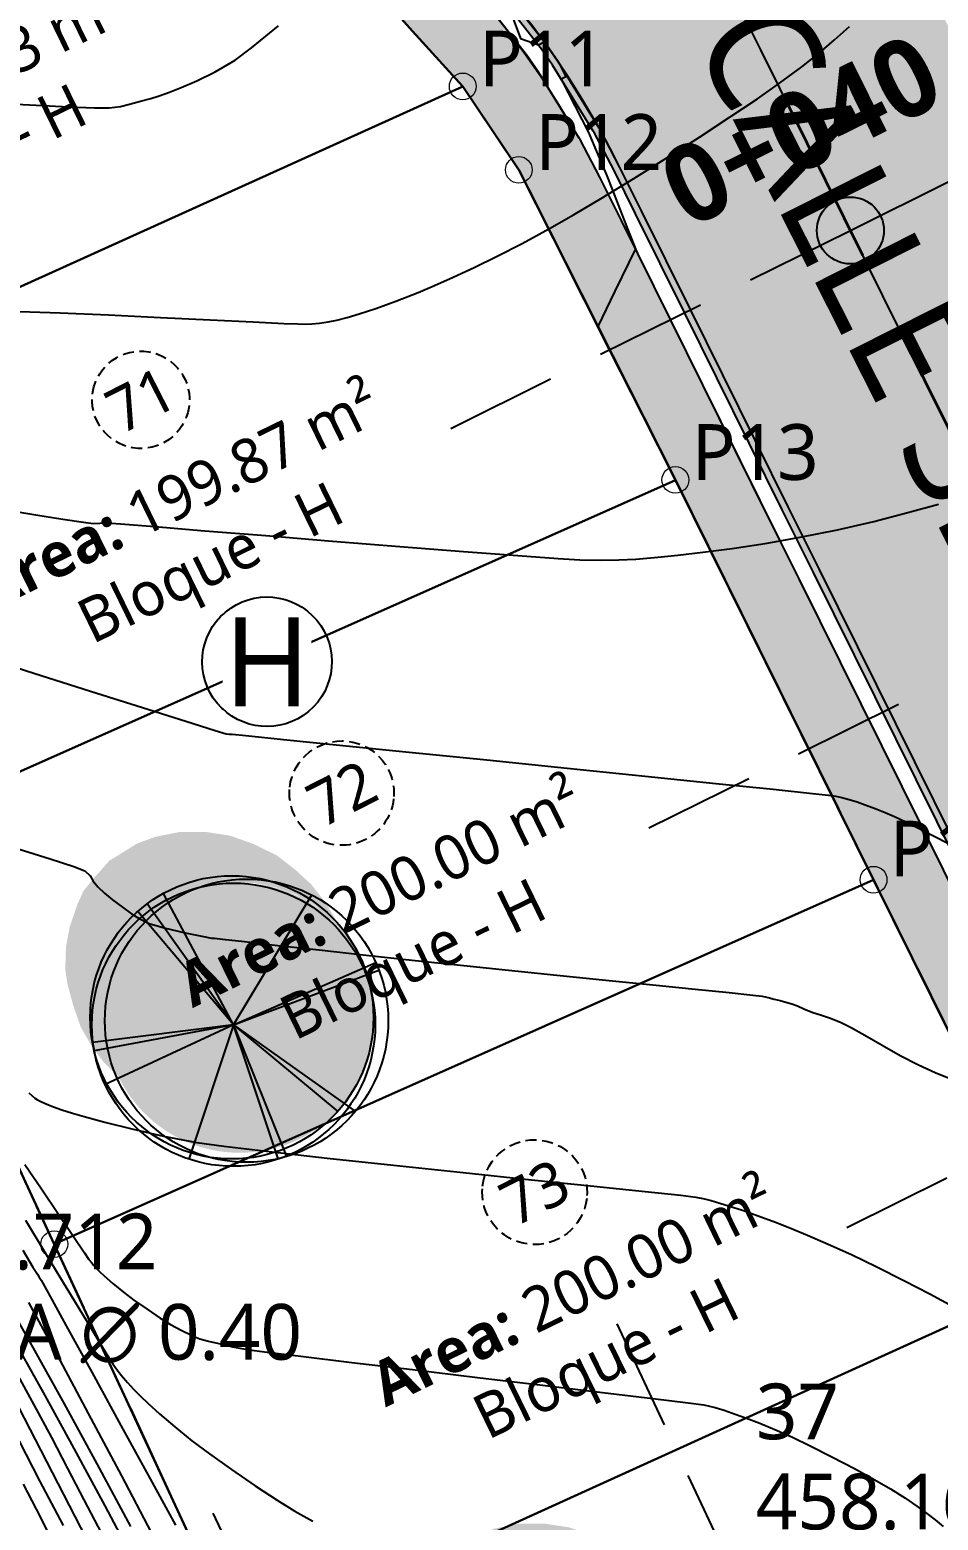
# Model space of a CAD drawing. Header units: millimetres. Extents: x 86 to 591881, y 99 to 1307229.
# Drawn here: x 590574.41 to 590594.77, y 1307072.16 to 1307105.59 of the extents above; entities that cross this region are included whole.
import ezdxf
from ezdxf.enums import TextEntityAlignment as Align

# ---------------------------------------------------------------- set-up
doc = ezdxf.new("R2010")
doc.units = ezdxf.units.MM
for name, pattern in [('CENTER2', [1.125, 0.75, -0.125, 0.125, -0.125]), ('DASHED', [0.75, 0.5, -0.25]), ('DASHED2', [0.375, 0.25, -0.125]), ('HIDDEN', [0.375, 0.25, -0.125]), ('PHANTOM', [2.5, 1.25, -0.25, 0.25, -0.25, 0.25, -0.25])]:
    doc.linetypes.add(name, pattern=pattern)
for name, color, linetype, lineweight in [('_BLOQUES', 9, 'Continuous', 20), ('_BORDILLOS Y CUNETAS', 252, 'Continuous', 20), ('_TEXTO', 3, 'Continuous', 25), ('A-GENM', 252, 'Continuous', 9), ('COTAS', 40, 'Continuous', 5), ('CUADROS', 9, 'Continuous', 20)]:
    doc.layers.add(name, color=color, linetype=linetype, lineweight=lineweight)
for name, color, linetype in [('_PUNTOS TOPOGRAFICOS', 1, 'Continuous'), ('Areas', 9, 'Continuous'), ('Berberis verde', 74, 'Continuous'), ('C-PROP-LINE', 230, 'Continuous'), ('C-PROP-TEXT', 92, 'Continuous'), ('C-ROAD', 7, 'Continuous'), ('C-ROAD-CORR-BNDY', 1, 'CENTER2'), ('C-ROAD-CORR-PATT', 150, 'Continuous'), ('C-ROAD-SAMP', 150, 'HIDDEN'), ('C-ROAD-STAN-MAJR', 11, 'Continuous'), ('C-TINN-BNDY', 110, 'Continuous'), ('C-TOPO-FEAT', 94, 'Continuous'), ('C-TOPO-MAJR', 9, 'Continuous'), ('C-TOPO-MAJR-N', 92, 'Continuous'), ('C-TOPO-MINR', 8, 'Continuous')]:
    doc.layers.add(name, color=color, linetype=linetype)
doc.layers.add('Area', color=52, linetype='Continuous', plot=False)
doc.styles.add('ST - ETIQUETAS', font='', dxfattribs={"height": 2.5})
doc.styles.get("Standard").update_dxf_attribs({"font": 'simplex.shx'})
doc.styles.get('ST - ETIQUETAS').set_extended_font_data('Roboto Thin')

# ---------------------------------------------------------------- blocks, each defined once
blk = doc.blocks.new('Arbol 1')
at = {"layer": 'Areas'}
h = blk.add_hatch(color=69, dxfattribs=at)
h.set_gradient(color1=(68, 80, 48), color2=(130, 156, 68), tint=1, name='SPHERICAL')
edge = h.paths.add_edge_path()
edge.add_arc((11536.5, 2842.1), 100, 0, 360)
h = blk.add_hatch(color=253, dxfattribs=at)
h.set_gradient(color1=(177, 171, 160), color2=(222, 220, 217), rotation=165, centered=1, tint=1, name='CYLINDER')
h.paths.add_polyline_path([(11462.3, 2774.2), (11480.4, 2758.8), (11495.8, 2750.2), (11510.3, 2745.2), (11525.3, 2742.1), (11543.4, 2742.1), (11558, 2744.3), (11574.3, 2748.9), (11587.4, 2756.1), (11601.5, 2766.1), (11611.9, 2776), (11620.1, 2787.4), (11629.6, 2804.1), (11635.5, 2825.4), (11636.4, 2845.4), (11633.7, 2867.3), (11626.9, 2885.4), (11637.8, 2874.5), (11647.3, 2861.4), (11654.5, 2848.7), (11660, 2832.8), (11664.1, 2817.9), (11665.9, 2806.6), (11665.4, 2789.3), (11662.7, 2774.8), (11656.8, 2757.6), (11652.3, 2747.7), (11644.1, 2737.7), (11633.2, 2725.5), (11621.4, 2718.2), (11612.8, 2712.8), (11599.2, 2707.8), (11581.1, 2704.2), (11561.6, 2704.2), (11543.9, 2706.9), (11527.1, 2712.8), (11509.4, 2721.4), (11495.4, 2732.2), (11483.6, 2743.1), (11473.2, 2756.3), (11463.2, 2773)])
blk = doc.blocks.new('Arbol 21')
for p, q in [((0, 0), (-0.276, 1.476)), ((0, 0), (-0.187, 1.495)), ((0, 0), (-0.634, 1.359)), ((0, 0), (1.199, 1.014)), ((0, 0), (1.281, 0.914)), ((0, 0), (1.392, 0.742)), ((0, 0), (-1.423, 0.474)), ((-1.419, -0.472), (0, 0)), ((0, 0), (-1.397, -0.56)), ((0, 0), (-0.918, -1.103)), ((0, 0), (-0.918, -1.29)), ((0, 0), (1.375, -0.828)), ((0, 0), (0.659, -1.506)), ((0, 0), (0.578, -1.54))]:
    blk.add_line(p, q)
for centre in [(0, 0), (0.078, 0.018), (0.043, -0.138)]:
    blk.add_circle(centre, 1.5)
blk = doc.blocks.new('a1')
at = {"layer": 'Area', "xscale": 0.01089513700384753, "yscale": 0.01089513700384753, "zscale": 0.005447568501798505}
blk.add_blockref('Arbol 1', (-170.698, -9.368), dxfattribs=at)
at = {"layer": 'Berberis verde', "xscale": 0.7626595902693271, "yscale": 0.7626595902693271, "zscale": 0.005447568501798505, "rotation": 270}
blk.add_blockref('Arbol 21', (-44.955, 21.652), dxfattribs=at)
blk = doc.blocks.new('A$Ca183de04')
at = {"layer": 'A-GENM', "xscale": 0.9254573807813, "yscale": 0.9254573807813, "zscale": 0.9254573807813, "rotation": 180}
blk.add_blockref('a1', (-40.347, 21.097), dxfattribs=at)
blk = doc.blocks.new('*U131', base_point=(590575.208, 1307080.096, 458.712))
at = {"layer": '_PUNTOS TOPOGRAFICOS', "color": 0, "linetype": 'ByBlock', "lineweight": -2, "xscale": 2.999449914575026, "yscale": 2.999449914575026, "zscale": 2.999449914575026}
blk.add_blockref('A$Ca183de04', (590575.208, 1307080.096, 458.712), dxfattribs=at)
at = {"layer": '_PUNTOS TOPOGRAFICOS', "color": 1, "linetype": 'ByBlock', "insert": (590571.248, 1307079.793, 458.712), "char_height": 1.25, "attachment_point": 7, "style": 'ST - ETIQUETAS'}
blk.add_mtext('35', dxfattribs=at)
at = {"layer": '_PUNTOS TOPOGRAFICOS', "color": 3, "linetype": 'ByBlock', "insert": (590571.248, 1307078.401, 458.712), "char_height": 1.25, "attachment_point": 4, "style": 'ST - ETIQUETAS'}
blk.add_mtext('458.712', dxfattribs=at)
at = {"layer": '_PUNTOS TOPOGRAFICOS', "color": 251, "linetype": 'ByBlock', "insert": (590571.248, 1307077.009, 458.712), "char_height": 1.25, "attachment_point": 1, "style": 'ST - ETIQUETAS'}
blk.add_mtext('{\\fRoboto Black|b0|i0|c0|p2;TECA ∅ 0.40}', dxfattribs=at)
blk = doc.blocks.new('*U133', base_point=(590582.811, 1307064.582, 458.164))
at = {"layer": '_PUNTOS TOPOGRAFICOS', "color": 0, "linetype": 'ByBlock', "lineweight": -2, "xscale": 2.999449914575026, "yscale": 2.999449914575026, "zscale": 2.999449914575026}
blk.add_blockref('A$Ca183de04', (590582.811, 1307064.582, 458.164), dxfattribs=at)
at = {"layer": '_PUNTOS TOPOGRAFICOS', "color": 1, "linetype": 'ByBlock', "insert": (590590.688, 1307073.958), "char_height": 1.25, "attachment_point": 7, "style": 'ST - ETIQUETAS'}
blk.add_mtext('37', dxfattribs=at)
at = {"layer": '_PUNTOS TOPOGRAFICOS', "color": 3, "linetype": 'ByBlock', "insert": (590590.688, 1307072.566), "char_height": 1.25, "attachment_point": 4, "style": 'ST - ETIQUETAS'}
blk.add_mtext('458.164', dxfattribs=at)
at = {"layer": '_PUNTOS TOPOGRAFICOS', "color": 251, "linetype": 'ByBlock', "insert": (590590.688, 1307071.173), "char_height": 1.25, "attachment_point": 1, "style": 'ST - ETIQUETAS'}
blk.add_mtext('{\\fRoboto Black|b0|i0|c0|p2;TECA ∅ 0.45}', dxfattribs=at)
blk = doc.blocks.new('MARCA ESTACION')
h = blk.add_hatch(color=7)
h.dxf.hatch_style = 1
h.paths.add_polyline_path([(-3, 0), (0, 0), (0, 3, 0.414214)])
h.paths.add_polyline_path([(3, 0), (0, 0), (0, -3, 0.414214)])
at = {"true_color": 0xffffff}
h = blk.add_hatch(color=7, dxfattribs=at)
h.dxf.hatch_style = 1
h.paths.add_polyline_path([(0, 3), (0, 0), (3, 0, 0.414214)])
h.paths.add_polyline_path([(0, 0), (-3, 0, 0.414214), (0, -3)])
at = {"color": 7, "lineweight": 20}
for points in [[(0, 4), (0, -4)], [(-4, 0), (4, 0)]]:
    blk.add_lwpolyline(points, dxfattribs=at)
at = {"color": 7}
blk.add_circle((0, 0), 3, dxfattribs=at)

msp = doc.modelspace()

# ---------------------------------------------------------------- linework, layer by layer
at = {"layer": '_BLOQUES', "flags": 128}
msp.add_lwpolyline([(590580.322, 1307126.141), (590578.068, 1307124.575), (590576.3, 1307122.432), (590575.277, 1307120.185), (590574.834, 1307116.679), (590575.345, 1307114.003), (590575.993, 1307112.5), (590577.594, 1307110.286), (590579.596, 1307108.658), (590581.741, 1307106.935), (590584.116, 1307104.316), (590585.373, 1307102.445), (590588.882, 1307095.492), (590602.023, 1307068.974), (590583.817, 1307060.448), (590579.151, 1307069.305), (590572.463, 1307083.744), (590568.284, 1307091.697), (590566.251, 1307095.473), (590558.142, 1307111.778), (590555.458, 1307117.894), (590569.914, 1307123.056), (590580.322, 1307126.141)], dxfattribs=at)
at = {"layer": '_BORDILLOS Y CUNETAS'}
for points in [[(590815.993, 1307167.507), (590797.77, 1307159.234, -0.342812), (590795.383, 1307159.804), (590776.087, 1307183.865, 0.323125), (590773.831, 1307184.489), (590631.717, 1307131.763, -0.12069), (590622.263, 1307130.671, 1.648828), (590626.273, 1307119.862, -0.12069), (590634.152, 1307125.2), (590680.336, 1307142.335, -0.375886), (590682.798, 1307141.397), (590689.901, 1307128.012), (590697.079, 1307114.127, -0.425725), (590696.15, 1307111.398), (590613.972, 1307072.914, -0.407745), (590611.332, 1307073.837), (590595.318, 1307106.151, -0.134862), (590593.296, 1307116.552, 1.75756), (590580.202, 1307110.063, -0.134862), (590587.254, 1307102.154), (590603.14, 1307070.098, -0.420712), (590602.197, 1307067.399), (590584.453, 1307059.09)], [(590581.216, 1307124.34, 0.58075), (590580.507, 1307110.461, -0.136106), (590587.641, 1307102.5), (590599.142, 1307079.293)]]:
    msp.add_lwpolyline(points, format="xyb", dxfattribs=at)
at = {"layer": 'C-PROP-LINE', "color": 242, "linetype": 'PHANTOM', "lineweight": 30, "ltscale": 2}
msp.add_polyline3d([(590770.61, 1307195.56, 0), (590758.844, 1307190.632, 0), (590723.27, 1307176.59, 0), (590706.232, 1307169.71, 0), (590701.633, 1307167.294, 0), (590694.689, 1307164.346, 0), (590675.329, 1307157.469, 0), (590657.48, 1307151.491, 0), (590649.902, 1307149.162, 0), (590644.427, 1307147.302, 0), (590626.458, 1307141.007, 0), (590607.647, 1307135.099, 0), (590589.284, 1307128.797, 0), (590569.914, 1307123.056, 0), (590555.458, 1307117.894, 0), (590558.142, 1307111.778, 0), (590566.251, 1307095.473, 0), (590568.284, 1307091.697, 0), (590572.463, 1307083.744, 0), (590579.2, 1307069.199, 0), (590585.242, 1307057.746, 0), (590599.683, 1307029.141, 0), (590607.385, 1307013.689, 0)], dxfattribs=at)
at = {"layer": 'C-PROP-LINE', "color": 4, "linetype": 'Continuous', "lineweight": 25}
for points in [[(590579.151, 1307069.305, 0), (590574.961, 1307078.352, 0), (590572.463, 1307083.744, 0), (590570.571, 1307087.344, 0), (590568.284, 1307091.697, 0), (590566.251, 1307095.473, 0), (590565.944, 1307096.089, 0), (590560.85, 1307106.334, 0), (590558.142, 1307111.778, 0), (590555.458, 1307117.894, 0), (590569.914, 1307123.056, 0), (590580.322, 1307126.141, 0)], [(590580.322, 1307126.141, 0), (590578.068, 1307124.575, 0), (590576.3, 1307122.432, 0), (590575.277, 1307120.185, 0), (590574.834, 1307116.679, 0), (590575.345, 1307114.003, 0), (590575.993, 1307112.5, 0), (590577.594, 1307110.286, 0), (590579.596, 1307108.658, 0), (590581.741, 1307106.935, 0), (590584.116, 1307104.316, 0), (590585.373, 1307102.445, 0), (590588.882, 1307095.492, 0), (590593.326, 1307086.524, 0), (590597.683, 1307077.733, 0), (590602.023, 1307068.974, 0)], [(590581.741, 1307106.935, 0), (590579.596, 1307108.658, 0), (590577.594, 1307110.286, 0), (590575.993, 1307112.5, 0), (590560.85, 1307106.334, 0), (590565.944, 1307096.089, 0), (590584.116, 1307104.316, 0), (590581.741, 1307106.935, 0)], [(590588.887, 1307095.482, 0), (590585.373, 1307102.445, 0), (590584.116, 1307104.316, 0), (590565.944, 1307096.089, 0), (590566.251, 1307095.473, 0), (590568.284, 1307091.697, 0), (590570.571, 1307087.344, 0), (590588.887, 1307095.482, 0)], [(590593.326, 1307086.524, 0), (590588.887, 1307095.482, 0), (590570.571, 1307087.344, 0), (590572.463, 1307083.744, 0), (590574.961, 1307078.352, 0), (590593.326, 1307086.524, 0)], [(590593.326, 1307086.524, 0), (590574.961, 1307078.352, 0), (590579.151, 1307069.305, 0), (590597.683, 1307077.733, 0), (590593.326, 1307086.524, 0)], [(590597.683, 1307077.733, 0), (590579.151, 1307069.305, 0), (590579.2, 1307069.199, 0), (590583.817, 1307060.448, 0), (590602.023, 1307068.974, 0), (590597.683, 1307077.733, 0)]]:
    msp.add_polyline3d(points, dxfattribs=at)
at = {"layer": 'C-PROP-TEXT', "color": 12, "linetype": 'DASHED2', "lineweight": 25, "extrusion": (0, 0, -1)}
for centre, radius, start, end in [((-590576.9, 1307097.288), 1.091, 9.4676, 189.4676), ((-590576.9, 1307097.288), 1.091, 189.4676, 9.4676), ((-590581.403, 1307088.468), 1.171, 6.4116, 186.4116), ((-590581.403, 1307088.468), 1.171, 186.4116, 6.4116), ((-590585.729, 1307079.517), 1.175, 6.7668, 186.7668), ((-590585.729, 1307079.517), 1.175, 186.7668, 6.7668)]:
    msp.add_arc(centre, radius, start, end, dxfattribs=at)
at = {"layer": 'C-ROAD-CORR-BNDY', "color": 166, "linetype": 'DASHED', "lineweight": 30, "ltscale": 4}
msp.add_lwpolyline([(590582.613, 1307105.973), (590582.992, 1307105.555), (590584.11, 1307104.324), (590584.116, 1307104.316), (590584.379, 1307103.923), (590585.352, 1307102.476), (590585.373, 1307102.445), (590585.804, 1307101.59), (590586.293, 1307100.622), (590587.408, 1307098.411), (590588.882, 1307095.492), (590589.622, 1307093.997), (590590.318, 1307092.593), (590596.311, 1307080.502)], dxfattribs=at)
at = {"layer": 'C-ROAD-SAMP', "color": 1, "linetype": 'DASHED2', "lineweight": 25, "ltscale": 10}
for points in [[(590583.846, 1307096.646), (590592.806, 1307101.086), (590601.766, 1307105.527)], [(590588.286, 1307087.686), (590597.246, 1307092.126), (590606.206, 1307096.567)], [(590592.727, 1307078.726), (590601.687, 1307083.166), (590610.647, 1307087.606)], [(590587.572, 1307076.561), (590596.054, 1307058.449), (590604.536, 1307040.337)], [(590578.516, 1307072.32), (590586.998, 1307054.208), (590595.48, 1307036.096)]]:
    msp.add_lwpolyline(points, dxfattribs=at)
at = {"layer": 'C-TINN-BNDY', "color": 110, "linetype": 'Continuous', "lineweight": -3}
msp.add_polyline3d([(590596.311, 1307080.502, 459.67), (590590.318, 1307092.593, 460.017), (590589.622, 1307093.997, 460.057), (590588.882, 1307095.492, 460.1), (590587.408, 1307098.411, 460.185), (590586.293, 1307100.622, 460.249), (590585.804, 1307101.59, 460.277), (590585.373, 1307102.445, 460.301), (590585.352, 1307102.476, 460.302), (590584.379, 1307103.923, 460.344), (590584.116, 1307104.316, 460.355), (590584.11, 1307104.324, 460.355), (590582.992, 1307105.555, 460.392), (590582.613, 1307105.973, 460.404)], dxfattribs=at)
at = {"layer": 'C-TOPO-FEAT', "color": 94, "linetype": 'Continuous', "lineweight": -3, "flags": 128}
for points in [[(590602.732, 1307081.057), (590602.727, 1307081.067), (590602.726, 1307081.069), (590602.724, 1307081.073), (590602.723, 1307081.076), (590601.687, 1307083.166), (590595.694, 1307095.257), (590594.998, 1307096.662), (590594.258, 1307098.156), (590592.806, 1307101.086), (590591.706, 1307103.305), (590591.225, 1307104.276), (590590.8, 1307105.134), (590590.783, 1307105.167), (590590.015, 1307106.716)], [(590599.014, 1307079.214), (590599.009, 1307079.224), (590599.007, 1307079.226), (590599.005, 1307079.23), (590599.004, 1307079.233), (590597.968, 1307081.323), (590591.976, 1307093.415), (590591.28, 1307094.819), (590590.54, 1307096.313), (590589.087, 1307099.243), (590587.988, 1307101.462), (590587.507, 1307102.433), (590587.061, 1307103.281), (590587.043, 1307103.313), (590586.13, 1307104.791), (590585.859, 1307105.18), (590585.854, 1307105.188), (590584.85, 1307106.476)], [(590599.148, 1307079.28), (590599.143, 1307079.29), (590599.142, 1307079.293), (590599.14, 1307079.297), (590599.139, 1307079.299), (590598.103, 1307081.39), (590592.11, 1307093.481), (590591.414, 1307094.885), (590590.674, 1307096.38), (590589.222, 1307099.31), (590588.122, 1307101.529), (590587.641, 1307102.5), (590587.195, 1307103.348), (590587.177, 1307103.38), (590586.264, 1307104.858), (590585.993, 1307105.247), (590585.988, 1307105.254), (590584.984, 1307106.543)], [(590598.7, 1307079.058), (590598.695, 1307079.068), (590598.694, 1307079.071), (590598.692, 1307079.075), (590598.691, 1307079.077), (590597.655, 1307081.168), (590591.662, 1307093.259), (590590.966, 1307094.663), (590590.226, 1307096.158), (590588.774, 1307099.088), (590587.674, 1307101.307), (590587.193, 1307102.278), (590586.747, 1307103.126), (590586.729, 1307103.158), (590585.816, 1307104.636), (590585.545, 1307105.025), (590585.54, 1307105.032), (590584.536, 1307106.321)], [(590597.356, 1307078.392), (590597.351, 1307078.402), (590597.35, 1307078.405), (590597.348, 1307078.409), (590597.347, 1307078.411), (590596.311, 1307080.502), (590590.318, 1307092.593), (590589.622, 1307093.997), (590588.882, 1307095.492), (590587.408, 1307098.411), (590586.293, 1307100.622), (590585.804, 1307101.59), (590585.373, 1307102.445), (590585.352, 1307102.476), (590584.379, 1307103.923), (590584.116, 1307104.316), (590584.11, 1307104.324), (590582.992, 1307105.555), (590582.613, 1307105.973)]]:
    msp.add_lwpolyline(points, dxfattribs=at)
at = {"layer": 'C-TOPO-MAJR', "color": 40, "linetype": 'Continuous', "lineweight": -3}
for points, elevation in [([(590573.81, 1307103.933), (590574.556, 1307103.894), (590575.28, 1307103.858), (590575.865, 1307103.834), (590576.191, 1307103.833), (590576.447, 1307103.868), (590576.649, 1307103.919), (590576.89, 1307103.986), (590577.126, 1307104.048), (590577.312, 1307104.103), (590577.54, 1307104.187), (590577.802, 1307104.29), (590578.153, 1307104.44), (590578.565, 1307104.642), (590579.012, 1307104.902), (590579.381, 1307105.18), (590579.987, 1307105.675)], 460), ([(590573.88, 1307094.823), (590574.546, 1307094.711), (590575.155, 1307094.614), (590575.614, 1307094.545), (590575.83, 1307094.516), (590575.984, 1307094.52), (590576.139, 1307094.529), (590576.445, 1307094.505), (590577.215, 1307094.443), (590578.337, 1307094.352), (590579.701, 1307094.241), (590581.195, 1307094.121), (590582.708, 1307093.999), (590584.13, 1307093.887), (590585.35, 1307093.794), (590586.256, 1307093.729), (590586.738, 1307093.701), (590587.231, 1307093.693), (590587.616, 1307093.697), (590588, 1307093.717), (590588.491, 1307093.759), (590588.94, 1307093.804), (590589.502, 1307093.869), (590590.159, 1307093.956), (590590.892, 1307094.067), (590591.683, 1307094.205), (590592.514, 1307094.372), (590593.335, 1307094.561), (590594.096, 1307094.757), (590594.784, 1307094.951)], 459.5), ([(590574.147, 1307087.219), (590574.865, 1307086.993), (590575.4, 1307086.818), (590575.647, 1307086.721), (590575.763, 1307086.611), (590575.835, 1307086.495), (590575.938, 1307086.362), (590576.088, 1307086.222), (590576.265, 1307086.077), (590576.489, 1307085.912), (590576.694, 1307085.763), (590576.863, 1307085.652), (590577.089, 1307085.544), (590577.426, 1307085.444), (590577.891, 1307085.336), (590578.302, 1307085.251), (590578.482, 1307085.216), (590578.55, 1307085.212), (590578.731, 1307085.191), (590579.227, 1307085.136), (590579.972, 1307085.053), (590580.901, 1307084.951), (590581.949, 1307084.836), (590583.052, 1307084.716), (590584.144, 1307084.6), (590585.141, 1307084.496), (590586.223, 1307084.384), (590587.325, 1307084.272), (590588.381, 1307084.166), (590589.326, 1307084.071), (590590.092, 1307083.993), (590590.616, 1307083.939), (590590.83, 1307083.916), (590590.965, 1307083.884), (590591.097, 1307083.847), (590591.229, 1307083.814), (590591.36, 1307083.779), (590591.49, 1307083.74), (590591.618, 1307083.696), (590591.766, 1307083.631), (590591.962, 1307083.548), (590592.133, 1307083.492), (590592.341, 1307083.428), (590592.588, 1307083.332), (590592.811, 1307083.217), (590593.132, 1307083.035), (590593.516, 1307082.815), (590593.923, 1307082.586), (590594.318, 1307082.378), (590594.722, 1307082.193), (590595.045, 1307082.065)], 459), ([(590574.303, 1307080.14), (590574.673, 1307079.592), (590575.053, 1307079.027), (590575.392, 1307078.521), (590575.637, 1307078.154), (590575.738, 1307078.004), (590575.791, 1307077.938), (590575.847, 1307077.873), (590575.91, 1307077.805), (590575.982, 1307077.732), (590576.081, 1307077.639), (590576.272, 1307077.467), (590576.51, 1307077.271), (590576.744, 1307077.098), (590577.039, 1307076.892), (590577.334, 1307076.695), (590577.569, 1307076.547), (590577.821, 1307076.412), (590578.036, 1307076.309), (590578.147, 1307076.26), (590578.226, 1307076.23), (590578.307, 1307076.205), (590578.414, 1307076.177), (590578.646, 1307076.121), (590578.954, 1307076.052), (590579.287, 1307075.988), (590579.672, 1307075.937), (590580.489, 1307075.836), (590581.631, 1307075.699), (590582.987, 1307075.537), (590584.448, 1307075.363), (590585.906, 1307075.189), (590587.252, 1307075.028), (590588.375, 1307074.893), (590589.167, 1307074.794), (590589.519, 1307074.745), (590589.776, 1307074.687), (590589.976, 1307074.627), (590590.225, 1307074.541), (590590.477, 1307074.451), (590590.773, 1307074.338), (590591.116, 1307074.197), (590591.508, 1307074.022), (590591.907, 1307073.829), (590592.391, 1307073.583), (590592.895, 1307073.318), (590593.356, 1307073.066), (590593.708, 1307072.863), (590594.027, 1307072.661), (590594.296, 1307072.477), (590594.521, 1307072.312), (590594.707, 1307072.168), (590594.882, 1307072.017)], 458.5), ([(590574.254, 1307078.214), (590574.483, 1307077.837), (590574.582, 1307077.676), (590574.625, 1307077.612), (590574.667, 1307077.547), (590574.825, 1307077.26), (590575.23, 1307076.521), (590575.801, 1307075.479), (590576.455, 1307074.285), (590577.109, 1307073.092), (590577.681, 1307072.048)], 458), ([(590573.804, 1307077.232), (590574.478, 1307076.034), (590575.18, 1307074.77), (590575.915, 1307073.421), (590576.667, 1307072.021)], 457.5), ([(590574.056, 1307075.571), (590574.502, 1307074.748), (590574.895, 1307074.012), (590575.26, 1307073.317), (590575.625, 1307072.616), (590576.015, 1307071.862)], 457), ([(590574.171, 1307073.936), (590574.631, 1307073.047), (590575.157, 1307072.042)], 456.5)]:
    msp.add_lwpolyline(points, dxfattribs=dict(at, elevation=elevation))
at = {"layer": 'C-TOPO-MAJR-N', "color": 92, "linetype": 'Continuous', "lineweight": -3, "elevation": 460}
msp.add_lwpolyline([(590584.984, 1307106.543), (590585.408, 1307105.391), (590585.813, 1307105.251), (590585.94, 1307105.315), (590585.988, 1307105.254), (590585.993, 1307105.247), (590585.993, 1307105.247), (590586.259, 1307104.865), (590586.264, 1307104.857), (590586.429, 1307104.53), (590586.324, 1307104.477), (590586.944, 1307103.265), (590586.949, 1307103.254), (590586.959, 1307103.231), (590587.116, 1307102.859), (590587.332, 1307102.347), (590587.471, 1307101.992), (590587.729, 1307101.334), (590587.827, 1307101.083), (590587.987, 1307100.676), (590587.529, 1307099.728), (590587.146, 1307098.932), (590587.409, 1307098.411), (590587.601, 1307098.03), (590588.882, 1307095.492), (590589.188, 1307094.874), (590589.623, 1307093.997), (590589.789, 1307093.661), (590590.318, 1307092.593), (590590.507, 1307092.213), (590590.616, 1307091.993)], dxfattribs=at)
at = {"layer": 'C-TOPO-MINR', "color": 44, "linetype": 'Continuous', "lineweight": -3}
for points, elevation in [([(590574.184, 1307099.272), (590575.089, 1307099.238), (590576.179, 1307099.19), (590577.338, 1307099.136), (590578.456, 1307099.082), (590579.417, 1307099.035), (590580.109, 1307099.002), (590580.419, 1307098.989), (590580.593, 1307098.987), (590580.732, 1307098.989), (590580.905, 1307099.005), (590581.101, 1307099.033), (590581.294, 1307099.073), (590581.529, 1307099.135), (590581.795, 1307099.214), (590582.166, 1307099.336), (590582.616, 1307099.497), (590583.115, 1307099.695), (590583.484, 1307099.852), (590583.903, 1307100.037), (590584.37, 1307100.254), (590584.886, 1307100.506), (590585.449, 1307100.796), (590586.059, 1307101.127), (590586.599, 1307101.436), (590587.242, 1307101.819), (590587.951, 1307102.252), (590588.691, 1307102.714), (590589.424, 1307103.181), (590590.114, 1307103.631), (590590.724, 1307104.04), (590591.217, 1307104.387), (590591.715, 1307104.758), (590592.11, 1307105.072), (590592.453, 1307105.361), (590592.789, 1307105.657)], 459.75), ([(590573.236, 1307091.564), (590574.499, 1307091.159), (590575.769, 1307090.755), (590576.941, 1307090.385), (590577.908, 1307090.081), (590578.567, 1307089.874), (590578.812, 1307089.798), (590578.883, 1307089.789), (590578.946, 1307089.79), (590579.254, 1307089.759), (590580.097, 1307089.673), (590581.356, 1307089.545), (590582.915, 1307089.387), (590584.655, 1307089.21), (590586.459, 1307089.026), (590588.209, 1307088.848), (590589.788, 1307088.686), (590591.077, 1307088.553), (590591.959, 1307088.461), (590592.317, 1307088.422), (590592.483, 1307088.395), (590592.614, 1307088.367), (590592.777, 1307088.323), (590592.961, 1307088.268), (590593.14, 1307088.205), (590593.359, 1307088.12), (590593.585, 1307088.032), (590593.793, 1307087.943), (590594.047, 1307087.824), (590594.303, 1307087.696), (590594.746, 1307087.47), (590595.332, 1307087.163)], 459.25), ([(590574.39, 1307081.742), (590574.523, 1307081.629), (590574.584, 1307081.591), (590574.646, 1307081.556), (590574.729, 1307081.518), (590574.833, 1307081.474), (590574.941, 1307081.433), (590575.133, 1307081.365), (590575.367, 1307081.291), (590575.629, 1307081.216), (590576.091, 1307081.091), (590576.701, 1307080.938), (590577.406, 1307080.777), (590578.153, 1307080.633), (590578.764, 1307080.548), (590579.774, 1307080.428), (590581.076, 1307080.282), (590582.563, 1307080.122), (590584.126, 1307079.957), (590585.66, 1307079.797), (590587.056, 1307079.652), (590588.206, 1307079.533), (590589.004, 1307079.449), (590589.342, 1307079.409), (590589.536, 1307079.37), (590589.687, 1307079.329), (590589.877, 1307079.272), (590590.095, 1307079.205), (590590.386, 1307079.111), (590590.736, 1307078.99), (590591.13, 1307078.841), (590591.446, 1307078.714), (590591.843, 1307078.551), (590592.308, 1307078.351), (590592.831, 1307078.116), (590593.401, 1307077.845), (590594.007, 1307077.539), (590594.588, 1307077.235), (590595.112, 1307076.956)], 458.75), ([(590574.312, 1307078.888), (590574.754, 1307078.159), (590575.241, 1307077.357), (590575.695, 1307076.61), (590576.037, 1307076.046), (590576.192, 1307075.794), (590576.274, 1307075.664), (590576.363, 1307075.538), (590576.469, 1307075.403), (590576.6, 1307075.252), (590576.737, 1307075.1), (590576.895, 1307074.943), (590577.057, 1307074.789), (590577.321, 1307074.548), (590577.659, 1307074.253), (590578.046, 1307073.939), (590578.44, 1307073.647), (590578.935, 1307073.296), (590579.463, 1307072.935), (590579.959, 1307072.608), (590580.354, 1307072.363), (590580.756, 1307072.141)], 458.25), ([(590574.381, 1307077.043), (590575.084, 1307075.746), (590575.779, 1307074.444), (590576.464, 1307073.152), (590577.135, 1307071.885)], 457.75), ([(590574.109, 1307076.111), (590574.749, 1307074.956), (590575.401, 1307073.769), (590576.095, 1307072.483), (590576.841, 1307071.068)], 457.25), ([(590574.036, 1307074.924), (590574.66, 1307073.722), (590575.293, 1307072.492), (590575.935, 1307071.245)], 456.75), ([(590574.265, 1307072.967), (590574.648, 1307072.221), (590575.102, 1307071.314)], 456.25)]:
    msp.add_lwpolyline(points, dxfattribs=dict(at, elevation=elevation))
at = {"layer": 'COTAS'}
for centre in [(590584.116, 1307104.316), (590585.373, 1307102.445), (590588.882, 1307095.492), (590593.326, 1307086.524), (590574.961, 1307078.352)]:
    msp.add_circle(centre, 0.3, dxfattribs=at)

# ---------------------------------------------------------------- block references
at = {"layer": '_PUNTOS TOPOGRAFICOS'}
for name, p in [('*U131', (590575.208, 1307080.096, 458.712)), ('*U133', (590582.811, 1307064.582, 458.164))]:
    msp.add_blockref(name, p, dxfattribs=at)
at = {"layer": 'C-ROAD-STAN-MAJR', "color": 11, "linetype": 'Continuous', "lineweight": -3, "xscale": 0.25, "yscale": 0.25, "zscale": 0.25, "rotation": 116.3621194676932}
msp.add_blockref('MARCA ESTACION', (590592.806, 1307101.086), dxfattribs=at)

# ---------------------------------------------------------------- texts
at = {"layer": '_TEXTO', "style": 'ST - ETIQUETAS'}
msp.add_text('CALLE SECUNDARIA # 8', height=2.5, rotation=296.7711, dxfattribs=at).set_placement((590597.361, 1307089.32), align=Align.CENTER)
at = {"layer": 'C-PROP-TEXT', "color": 92, "linetype": 'Continuous', "lineweight": -3, "char_height": 1, "attachment_point": 2, "rotation": 26, "style": 'ST - ETIQUETAS'}
for s, insert in [('{\\fRoboto Thin|b1|i0|c0|p2;\\C18;\\c0;Area:\\C0; \\fRoboto Thin|b0|i0|c0|p2;\\C178;\\c4980736;200.03 m²\\PBloque - H}', (590571.747, 1307104.521)), ('{\\fRoboto Thin|b1|i0|c0|p2;\\C18;\\c0;Area:\\C0; \\fRoboto Thin|b0|i0|c0|p2;\\C178;\\c4980736;199.87 m²\\PBloque - H}', (590577.505, 1307095.591)), ('{\\fRoboto Thin|b1|i0|c0|p2;\\C18;\\c0;Area:\\C0; \\fRoboto Thin|b0|i0|c0|p2;\\C178;\\c4980736;200.00 m²\\PBloque - H}', (590582.045, 1307086.7)), ('{\\fRoboto Thin|b1|i0|c0|p2;\\C18;\\c0;Area:\\C0; \\fRoboto Thin|b0|i0|c0|p2;\\C178;\\c4980736;200.00 m²\\PBloque - H}', (590586.372, 1307077.745))]:
    msp.add_mtext(s, dxfattribs=dict(at, insert=insert))
at = {"layer": 'C-PROP-TEXT', "color": 2, "linetype": 'Continuous', "lineweight": -3, "char_height": 1, "attachment_point": 8, "rotation": 27, "style": 'ST - ETIQUETAS'}
for s, insert in [('{\\fRoboto Black|b0|i0|c0|p2;71}', (590577.127, 1307096.843)), ('{\\fRoboto Black|b0|i0|c0|p2;72}', (590581.634, 1307088.016)), ('{\\fRoboto Black|b0|i0|c0|p2;73}', (590585.962, 1307079.059))]:
    msp.add_mtext(s, dxfattribs=dict(at, insert=insert))
at = {"layer": 'C-ROAD-STAN-MAJR', "color": 7, "linetype": 'Continuous', "lineweight": -3, "insert": (590591.696, 1307103.326), "char_height": 1.75, "attachment_point": 5, "rotation": 26.3621}
msp.add_mtext('{\\fRoboto Black|b1|i0|c0|p2;\\C18;\\c0;0+040}', dxfattribs=at)
at = {"layer": 'CUADROS', "style": 'ST - ETIQUETAS'}
for s, p in [('P11', (590585.906, 1307104.941)), ('P12', (590587.163, 1307103.07)), ('P13', (590590.672, 1307096.117)), ('P14', (590595.107, 1307087.223))]:
    msp.add_text(s, height=1.25, dxfattribs=at).set_placement(p, align=Align.MIDDLE_CENTER)

# ---------------------------------------------------------------- next in the draw order: texts
at = {"layer": 'C-PROP-TEXT', "color": 92, "linetype": 'Continuous', "lineweight": -3, "insert": (590579.729, 1307091.413), "char_height": 2, "width": 1.68842, "attachment_point": 5, "bg_fill": 3, "box_fill_scale": 1.075, "bg_fill_color": 256, "bg_fill_true_color": 13158600, "bg_fill_transparency": 0}
msp.add_mtext('{\\fRoboto Black|b0|i0|c0|p2;\\C3;H}', dxfattribs=at)

# ---------------------------------------------------------------- next in the draw order: hatches: boundary and pattern name
at = {"layer": 'C-ROAD-CORR-PATT', "linetype": 'Continuous', "lineweight": 5}
for color, points in [(251, [(590602.732, 1307081.057), (590602.727, 1307081.067), (590602.726, 1307081.069), (590602.724, 1307081.073), (590602.723, 1307081.076), (590601.687, 1307083.166), (590595.694, 1307095.257), (590594.998, 1307096.662), (590594.258, 1307098.156), (590592.806, 1307101.086), (590591.706, 1307103.305), (590591.225, 1307104.276), (590590.8, 1307105.134), (590590.783, 1307105.167), (590590.015, 1307106.716), (590589.807, 1307107.137), (590589.803, 1307107.145), (590589.092, 1307108.579), (590588.851, 1307109.065), (590588.297, 1307110.184), (590588.117, 1307110.548), (590587.337, 1307112.12), (590587.188, 1307112.421), (590586.651, 1307113.506), (590586.25, 1307114.315), (590586.146, 1307114.524), (590585.35, 1307116.131), (590584.95, 1307116.938), (590584.305, 1307118.24), (590584.224, 1307118.404), (590583.925, 1307119.006), (590583.173, 1307120.523), (590583.083, 1307120.705), (590583.06, 1307120.751), (590583.058, 1307120.755), (590582.155, 1307122.578), (590581.751, 1307123.393), (590581.717, 1307123.461), (590581.322, 1307124.259), (590581.269, 1307124.366), (590581.267, 1307124.369), (590581.059, 1307124.79), (590580.64, 1307125.634), (590580.639, 1307125.636), (590580.555, 1307125.807), (590580.38, 1307126.158), (590583.964, 1307127.935), (590584.139, 1307127.583), (590584.223, 1307127.413), (590584.224, 1307127.41), (590584.643, 1307126.566), (590584.851, 1307126.145), (590581.321, 1307124.392), (590582.56, 1307124.872), (590585.204, 1307125.189), (590585.358, 1307125.18), (590586.893, 1307124.925), (590589.282, 1307123.839), (590589.286, 1307123.836), (590589.335, 1307123.803), (590589.523, 1307123.67), (590590.861, 1307122.444), (590591.29, 1307121.905), (590591.397, 1307121.755), (590592.113, 1307120.488), (590592.438, 1307119.644), (590592.797, 1307117.82), (590592.812, 1307117.568), (590592.795, 1307116.551), (590592.73, 1307115.168), (590592.73, 1307114.793), (590592.834, 1307112.886), (590592.883, 1307112.457), (590593.087, 1307111.165), (590593.201, 1307110.615), (590593.618, 1307109.036), (590593.621, 1307109.027), (590593.766, 1307108.575), (590594.389, 1307106.954), (590594.404, 1307106.921), (590594.809, 1307106.052), (590595.29, 1307105.081), (590596.39, 1307102.862), (590597.842, 1307099.932), (590598.583, 1307098.438), (590599.278, 1307097.034), (590605.271, 1307084.942), (590606.307, 1307082.852), (590606.308, 1307082.849), (590606.31, 1307082.845), (590606.311, 1307082.843), (590606.316, 1307082.833), (590602.732, 1307081.057)]), (3, [(590599.014, 1307079.214), (590599.009, 1307079.224), (590599.007, 1307079.226), (590599.005, 1307079.23), (590599.004, 1307079.233), (590597.968, 1307081.323), (590591.976, 1307093.415), (590591.28, 1307094.819), (590590.54, 1307096.313), (590589.087, 1307099.243), (590587.988, 1307101.462), (590587.507, 1307102.433), (590587.061, 1307103.281), (590587.043, 1307103.313), (590586.13, 1307104.791), (590585.859, 1307105.18), (590585.854, 1307105.188), (590584.85, 1307106.476), (590584.481, 1307106.899), (590583.576, 1307107.845), (590583.265, 1307108.144), (590581.811, 1307109.382), (590581.512, 1307109.608), (590580.372, 1307110.395), (590579.553, 1307110.996), (590579.361, 1307111.162), (590578.127, 1307112.552), (590577.652, 1307113.322), (590577.078, 1307114.659), (590577.023, 1307114.835), (590576.854, 1307115.502), (590576.688, 1307117.31), (590576.697, 1307117.54), (590576.7, 1307117.599), (590576.7, 1307117.604), (590577.283, 1307120.163), (590578.01, 1307121.539), (590578.096, 1307121.667), (590579.95, 1307123.579), (590577.55, 1307122.523), (590577.549, 1307122.526), (590577.34, 1307122.947), (590576.922, 1307123.791), (590576.921, 1307123.794), (590576.836, 1307123.964), (590576.662, 1307124.316), (590576.796, 1307124.382), (590576.971, 1307124.031), (590577.055, 1307123.86), (590577.056, 1307123.857), (590577.475, 1307123.014), (590577.683, 1307122.593), (590577.685, 1307122.59), (590580.084, 1307123.645), (590578.23, 1307121.733), (590578.144, 1307121.605), (590577.417, 1307120.23), (590576.835, 1307117.67), (590576.834, 1307117.665), (590576.831, 1307117.607), (590576.823, 1307117.376), (590576.989, 1307115.569), (590577.158, 1307114.902), (590577.213, 1307114.725), (590577.786, 1307113.388), (590578.262, 1307112.618), (590579.496, 1307111.228), (590579.687, 1307111.063), (590580.507, 1307110.461), (590581.646, 1307109.675), (590581.945, 1307109.448), (590583.399, 1307108.21), (590583.711, 1307107.912), (590584.616, 1307106.966), (590584.984, 1307106.543), (590585.988, 1307105.254), (590585.993, 1307105.247), (590586.264, 1307104.858), (590587.177, 1307103.38), (590587.195, 1307103.348), (590587.641, 1307102.5), (590588.122, 1307101.529), (590589.222, 1307099.31), (590590.674, 1307096.38), (590591.414, 1307094.885), (590592.11, 1307093.481), (590598.103, 1307081.39), (590599.139, 1307079.299), (590599.14, 1307079.297), (590599.142, 1307079.293), (590599.143, 1307079.29), (590599.148, 1307079.28), (590599.014, 1307079.214)])]:
    msp.add_hatch(color=color, dxfattribs=at).paths.add_polyline_path(points, flags=0)
at = {"layer": 'C-ROAD-CORR-PATT', "linetype": 'Continuous', "lineweight": 5, "true_color": 0x898989}
msp.add_hatch(color=252, dxfattribs=at).paths.add_polyline_path([(590599.148, 1307079.28), (590599.143, 1307079.29), (590599.142, 1307079.293), (590599.14, 1307079.297), (590599.139, 1307079.299), (590598.103, 1307081.39), (590592.11, 1307093.481), (590591.414, 1307094.885), (590590.674, 1307096.38), (590589.222, 1307099.31), (590588.122, 1307101.529), (590587.641, 1307102.5), (590587.195, 1307103.348), (590587.177, 1307103.38), (590586.264, 1307104.858), (590585.993, 1307105.247), (590585.988, 1307105.254), (590584.984, 1307106.543), (590584.616, 1307106.966), (590583.711, 1307107.912), (590583.399, 1307108.21), (590581.945, 1307109.448), (590581.646, 1307109.675), (590580.507, 1307110.461), (590579.687, 1307111.063), (590579.496, 1307111.228), (590578.262, 1307112.618), (590577.786, 1307113.388), (590577.213, 1307114.725), (590577.158, 1307114.902), (590576.989, 1307115.569), (590576.823, 1307117.376), (590576.831, 1307117.607), (590576.834, 1307117.665), (590576.835, 1307117.67), (590577.417, 1307120.23), (590578.144, 1307121.605), (590578.23, 1307121.733), (590580.084, 1307123.645), (590577.685, 1307122.59), (590577.683, 1307122.593), (590577.475, 1307123.014), (590577.056, 1307123.857), (590577.055, 1307123.86), (590576.971, 1307124.031), (590576.796, 1307124.382), (590580.38, 1307126.158), (590580.555, 1307125.807), (590580.639, 1307125.636), (590580.64, 1307125.634), (590581.059, 1307124.79), (590581.267, 1307124.369), (590581.269, 1307124.366), (590581.322, 1307124.259), (590581.717, 1307123.461), (590581.751, 1307123.393), (590582.155, 1307122.578), (590583.058, 1307120.755), (590583.06, 1307120.751), (590583.083, 1307120.705), (590583.173, 1307120.523), (590583.925, 1307119.006), (590584.224, 1307118.404), (590584.305, 1307118.24), (590584.95, 1307116.938), (590585.35, 1307116.131), (590586.146, 1307114.524), (590586.25, 1307114.315), (590586.651, 1307113.506), (590587.188, 1307112.421), (590587.337, 1307112.12), (590588.117, 1307110.548), (590588.297, 1307110.184), (590588.851, 1307109.065), (590589.092, 1307108.579), (590589.803, 1307107.145), (590589.807, 1307107.137), (590590.015, 1307106.716), (590590.783, 1307105.167), (590590.8, 1307105.134), (590591.225, 1307104.276), (590591.706, 1307103.305), (590592.806, 1307101.086), (590594.258, 1307098.156), (590594.998, 1307096.662), (590595.694, 1307095.257), (590601.687, 1307083.166), (590602.723, 1307081.076), (590602.724, 1307081.073), (590602.726, 1307081.069), (590602.727, 1307081.067), (590602.732, 1307081.057), (590599.148, 1307079.28)], flags=0)
at = {"layer": 'C-ROAD-CORR-PATT', "linetype": 'Continuous', "lineweight": 5}
h = msp.add_hatch(dxfattribs=at)
h.set_pattern_fill('AR-HBONE', color=30, scale=0.003, style=0)
h.set_pattern_definition([(45, (590597.35595, 1307078.39236), (0, 0.4310523), [0.9144, -0.3048]), (135, (590597.57148, 1307078.6079), (4e-17, 0.4310523), [0.9144, -0.3048])])
h.paths.add_polyline_path([(590597.356, 1307078.392), (590597.351, 1307078.402), (590597.35, 1307078.405), (590597.348, 1307078.409), (590597.347, 1307078.411), (590596.311, 1307080.502), (590590.318, 1307092.593), (590589.622, 1307093.997), (590588.882, 1307095.492), (590587.408, 1307098.411), (590586.293, 1307100.622), (590585.804, 1307101.59), (590585.373, 1307102.445), (590585.352, 1307102.476), (590584.379, 1307103.923), (590584.116, 1307104.316), (590584.11, 1307104.324), (590582.992, 1307105.555), (590582.613, 1307105.973), (590581.741, 1307106.935), (590581.392, 1307107.215), (590579.884, 1307108.427), (590579.596, 1307108.658), (590578.563, 1307109.498), (590577.793, 1307110.124), (590577.594, 1307110.286), (590576.529, 1307111.76), (590575.993, 1307112.5), (590575.417, 1307113.836), (590575.345, 1307114.003), (590575.214, 1307114.689), (590574.885, 1307116.416), (590574.845, 1307116.623), (590574.835, 1307116.674), (590574.834, 1307116.679), (590575.14, 1307119.101), (590575.277, 1307120.185), (590575.327, 1307120.294), (590575.911, 1307121.577), (590575.99, 1307121.75), (590575.992, 1307121.754), (590576.3, 1307122.432), (590577.027, 1307122.792), (590577.235, 1307122.371), (590577.237, 1307122.368), (590579.636, 1307123.423), (590577.782, 1307121.511), (590577.696, 1307121.383), (590576.969, 1307120.008), (590576.387, 1307117.448), (590576.386, 1307117.443), (590576.383, 1307117.385), (590576.375, 1307117.154), (590576.541, 1307115.347), (590576.71, 1307114.68), (590576.765, 1307114.503), (590577.338, 1307113.166), (590577.814, 1307112.396), (590579.048, 1307111.006), (590579.239, 1307110.841), (590580.059, 1307110.239), (590581.198, 1307109.453), (590581.497, 1307109.226), (590582.951, 1307107.988), (590583.263, 1307107.69), (590584.168, 1307106.744), (590584.536, 1307106.321), (590585.54, 1307105.032), (590585.545, 1307105.025), (590585.816, 1307104.636), (590586.729, 1307103.158), (590586.747, 1307103.126), (590587.193, 1307102.278), (590587.674, 1307101.307), (590588.774, 1307099.088), (590590.226, 1307096.158), (590590.966, 1307094.663), (590591.662, 1307093.259), (590597.655, 1307081.168), (590598.691, 1307079.077), (590598.692, 1307079.075), (590598.694, 1307079.071), (590598.695, 1307079.068), (590598.7, 1307079.058), (590597.356, 1307078.392)], flags=0)

# ---------------------------------------------------------------- next in the draw order: linework, layer by layer
at = {"layer": 'C-PROP-TEXT', "color": 92, "linetype": 'Continuous', "lineweight": -3, "extrusion": (0, 0, -1)}
for start, end in [(50.1094, 230.1094), (230.1094, 50.1094)]:
    msp.add_arc((-590579.729, 1307091.413), 1.453, start, end, dxfattribs=at)
at = {"layer": 'C-ROAD', "color": 2, "linetype": 'HIDDEN', "lineweight": 35, "ltscale": 15, "flags": 128}
msp.add_lwpolyline([(590610.567, 1307065.246), (590580.38, 1307126.158)], dxfattribs=at)

doc.saveas('drawing.dxf')
